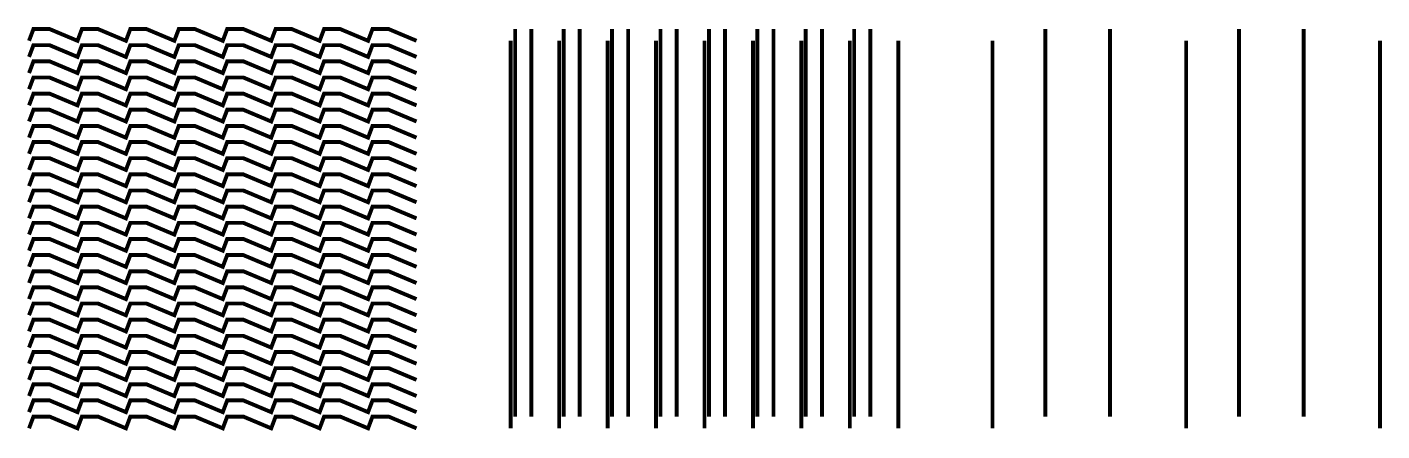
# Model space of a CAD drawing. Extents: x 0.5 to 10.7, y 0.3 to 10.6.
# Drawn here: x 0.619 to 5.437, y 9.098 to 10.534 of the extents above; entities that cross this region are included whole.
import ezdxf

# ---------------------------------------------------------------- set-up
doc = ezdxf.new("R2010")
doc.units = 0
doc.layers.get('0').update_dxf_attribs({"linetype": 'CONTINUOUS'})

msp = doc.modelspace()

# ---------------------------------------------------------------- linework, layer by layer
at = {"color": 0, "const_width": 0.013889}
for points in [[(0.625976, 10.4851), (0.641656, 10.5268), (0.699001, 10.5268), (0.798178, 10.4851), (0.813911, 10.5268), (0.871257, 10.5268), (0.970432, 10.4851), (0.986111, 10.5268), (1.04346, 10.5268), (1.14263, 10.4851), (1.15831, 10.5268), (1.21571, 10.5268), (1.31489, 10.4851), (1.33057, 10.5268), (1.38791, 10.5268), (1.48708, 10.4851), (1.50276, 10.5268), (1.56011, 10.5268), (1.65929, 10.4851), (1.67503, 10.5268), (1.73236, 10.5268), (1.83154, 10.4851), (1.84722, 10.5268), (1.90457, 10.5268), (2.00375, 10.4851)], [(2.3546, 10.5268), (2.3546, 10.4695), (2.3546, 10.4121), (2.3546, 10.3546), (2.3546, 10.2972), (2.3546, 10.2399), (2.3546, 10.1823), (2.3546, 10.125), (2.3546, 10.0677), (2.3546, 10.0101), (2.3546, 9.95281), (2.3546, 9.8954), (2.3546, 9.83789), (2.3546, 9.78054), (2.3546, 9.72319), (2.3546, 9.66569), (2.3546, 9.60835), (2.3546, 9.551), (2.3546, 9.49349), (2.3546, 9.43608), (2.3546, 9.37875), (2.3546, 9.32124), (2.3546, 9.26389), (2.3546, 9.20654), (2.3546, 9.14903)], [(2.41211, 10.5268), (2.41211, 10.4695), (2.41211, 10.4121), (2.41211, 10.3546), (2.41211, 10.2972), (2.41211, 10.2399), (2.41211, 10.1823), (2.41211, 10.125), (2.41211, 10.0677), (2.41211, 10.0101), (2.41211, 9.95281), (2.41211, 9.8954), (2.41211, 9.83789), (2.41211, 9.78054), (2.41211, 9.72319), (2.41211, 9.66569), (2.41211, 9.60835), (2.41211, 9.551), (2.41211, 9.49349), (2.41211, 9.43608), (2.41211, 9.37875), (2.41211, 9.32124), (2.41211, 9.26389), (2.41211, 9.20654), (2.41211, 9.14903)], [(2.52681, 10.5268), (2.52681, 10.4695), (2.52681, 10.4121), (2.52681, 10.3546), (2.52681, 10.2972), (2.52681, 10.2399), (2.52681, 10.1823), (2.52681, 10.125), (2.52681, 10.0677), (2.52681, 10.0101), (2.52681, 9.95281), (2.52681, 9.8954), (2.52681, 9.83789), (2.52681, 9.78054), (2.52681, 9.72319), (2.52681, 9.66569), (2.52681, 9.60835), (2.52681, 9.551), (2.52681, 9.49349), (2.52681, 9.43608), (2.52681, 9.37875), (2.52681, 9.32124), (2.52681, 9.26389), (2.52681, 9.20654), (2.52681, 9.14903)], [(2.58431, 10.5268), (2.58431, 10.4695), (2.58431, 10.4121), (2.58431, 10.3546), (2.58431, 10.2972), (2.58431, 10.2399), (2.58431, 10.1823), (2.58431, 10.125), (2.58431, 10.0677), (2.58431, 10.0101), (2.58431, 9.95281), (2.58431, 9.8954), (2.58431, 9.83789), (2.58431, 9.78054), (2.58431, 9.72319), (2.58431, 9.66569), (2.58431, 9.60835), (2.58431, 9.551), (2.58431, 9.49349), (2.58431, 9.43608), (2.58431, 9.37875), (2.58431, 9.32124), (2.58431, 9.26389), (2.58431, 9.20654), (2.58431, 9.14903)], [(2.699, 10.5268), (2.699, 10.4695), (2.699, 10.4121), (2.699, 10.3546), (2.699, 10.2972), (2.699, 10.2399), (2.699, 10.1823), (2.699, 10.125), (2.699, 10.0677), (2.699, 10.0101), (2.699, 9.95281), (2.699, 9.8954), (2.699, 9.83789), (2.699, 9.78054), (2.699, 9.72319), (2.699, 9.66569), (2.699, 9.60835), (2.699, 9.551), (2.699, 9.49349), (2.699, 9.43608), (2.699, 9.37875), (2.699, 9.32124), (2.699, 9.26389), (2.699, 9.20654), (2.699, 9.14903)], [(2.75651, 10.5268), (2.75651, 10.4695), (2.75651, 10.4121), (2.75651, 10.3546), (2.75651, 10.2972), (2.75651, 10.2399), (2.75651, 10.1823), (2.75651, 10.125), (2.75651, 10.0677), (2.75651, 10.0101), (2.75651, 9.95281), (2.75651, 9.8954), (2.75651, 9.83789), (2.75651, 9.78054), (2.75651, 9.72319), (2.75651, 9.66569), (2.75651, 9.60835), (2.75651, 9.551), (2.75651, 9.49349), (2.75651, 9.43608), (2.75651, 9.37875), (2.75651, 9.32124), (2.75651, 9.26389), (2.75651, 9.20654), (2.75651, 9.14903)], [(2.87125, 10.5268), (2.87125, 10.4695), (2.87125, 10.4121), (2.87125, 10.3546), (2.87125, 10.2972), (2.87125, 10.2399), (2.87125, 10.1823), (2.87125, 10.125), (2.87125, 10.0677), (2.87125, 10.0101), (2.87125, 9.95281), (2.87125, 9.8954), (2.87125, 9.83789), (2.87125, 9.78054), (2.87125, 9.72319), (2.87125, 9.66569), (2.87125, 9.60835), (2.87125, 9.551), (2.87125, 9.49349), (2.87125, 9.43608), (2.87125, 9.37875), (2.87125, 9.32124), (2.87125, 9.26389), (2.87125, 9.20654), (2.87125, 9.14903)], [(2.92876, 10.5268), (2.92876, 10.4695), (2.92876, 10.4121), (2.92876, 10.3546), (2.92876, 10.2972), (2.92876, 10.2399), (2.92876, 10.1823), (2.92876, 10.125), (2.92876, 10.0677), (2.92876, 10.0101), (2.92876, 9.95281), (2.92876, 9.8954), (2.92876, 9.83789), (2.92876, 9.78054), (2.92876, 9.72319), (2.92876, 9.66569), (2.92876, 9.60835), (2.92876, 9.551), (2.92876, 9.49349), (2.92876, 9.43608), (2.92876, 9.37875), (2.92876, 9.32124), (2.92876, 9.26389), (2.92876, 9.20654), (2.92876, 9.14903)], [(3.04346, 10.5268), (3.04346, 10.4695), (3.04346, 10.4121), (3.04346, 10.3546), (3.04346, 10.2972), (3.04346, 10.2399), (3.04346, 10.1823), (3.04346, 10.125), (3.04346, 10.0677), (3.04346, 10.0101), (3.04346, 9.95281), (3.04346, 9.8954), (3.04346, 9.83789), (3.04346, 9.78054), (3.04346, 9.72319), (3.04346, 9.66569), (3.04346, 9.60835), (3.04346, 9.551), (3.04346, 9.49349), (3.04346, 9.43608), (3.04346, 9.37875), (3.04346, 9.32124), (3.04346, 9.26389), (3.04346, 9.20654), (3.04346, 9.14903)], [(3.10097, 10.5268), (3.10097, 10.4695), (3.10097, 10.4121), (3.10097, 10.3546), (3.10097, 10.2972), (3.10097, 10.2399), (3.10097, 10.1823), (3.10097, 10.125), (3.10097, 10.0677), (3.10097, 10.0101), (3.10097, 9.95281), (3.10097, 9.8954), (3.10097, 9.83789), (3.10097, 9.78054), (3.10097, 9.72319), (3.10097, 9.66569), (3.10097, 9.60835), (3.10097, 9.551), (3.10097, 9.49349), (3.10097, 9.43608), (3.10097, 9.37875), (3.10097, 9.32124), (3.10097, 9.26389), (3.10097, 9.20654), (3.10097, 9.14903)], [(3.21571, 10.5268), (3.21571, 10.4695), (3.21571, 10.4121), (3.21571, 10.3546), (3.21571, 10.2972), (3.21571, 10.2399), (3.21571, 10.1823), (3.21571, 10.125), (3.21571, 10.0677), (3.21571, 10.0101), (3.21571, 9.95281), (3.21571, 9.8954), (3.21571, 9.83789), (3.21571, 9.78054), (3.21571, 9.72319), (3.21571, 9.66569), (3.21571, 9.60835), (3.21571, 9.551), (3.21571, 9.49349), (3.21571, 9.43608), (3.21571, 9.37875), (3.21571, 9.32124), (3.21571, 9.26389), (3.21571, 9.20654), (3.21571, 9.14903)], [(3.27322, 10.5268), (3.27322, 10.4695), (3.27322, 10.4121), (3.27322, 10.3546), (3.27322, 10.2972), (3.27322, 10.2399), (3.27322, 10.1823), (3.27322, 10.125), (3.27322, 10.0677), (3.27322, 10.0101), (3.27322, 9.95281), (3.27322, 9.8954), (3.27322, 9.83789), (3.27322, 9.78054), (3.27322, 9.72319), (3.27322, 9.66569), (3.27322, 9.60835), (3.27322, 9.551), (3.27322, 9.49349), (3.27322, 9.43608), (3.27322, 9.37875), (3.27322, 9.32124), (3.27322, 9.26389), (3.27322, 9.20654), (3.27322, 9.14903)], [(3.38792, 10.5268), (3.38792, 10.4695), (3.38792, 10.4121), (3.38792, 10.3546), (3.38792, 10.2972), (3.38792, 10.2399), (3.38792, 10.1823), (3.38792, 10.125), (3.38792, 10.0677), (3.38792, 10.0101), (3.38792, 9.95281), (3.38792, 9.8954), (3.38792, 9.83789), (3.38792, 9.78054), (3.38792, 9.72319), (3.38792, 9.66569), (3.38792, 9.60835), (3.38792, 9.551), (3.38792, 9.49349), (3.38792, 9.43608), (3.38792, 9.37875), (3.38792, 9.32124), (3.38792, 9.26389), (3.38792, 9.20654), (3.38792, 9.14903)], [(3.44542, 10.5268), (3.44542, 10.4695), (3.44542, 10.4121), (3.44542, 10.3546), (3.44542, 10.2972), (3.44542, 10.2399), (3.44542, 10.1823), (3.44542, 10.125), (3.44542, 10.0677), (3.44542, 10.0101), (3.44542, 9.95281), (3.44542, 9.8954), (3.44542, 9.83789), (3.44542, 9.78054), (3.44542, 9.72319), (3.44542, 9.66569), (3.44542, 9.60835), (3.44542, 9.551), (3.44542, 9.49349), (3.44542, 9.43608), (3.44542, 9.37875), (3.44542, 9.32124), (3.44542, 9.26389), (3.44542, 9.20654), (3.44542, 9.14903)], [(3.56011, 10.5268), (3.56011, 10.4695), (3.56011, 10.4121), (3.56011, 10.3546), (3.56011, 10.2972), (3.56011, 10.2399), (3.56011, 10.1823), (3.56011, 10.125), (3.56011, 10.0677), (3.56011, 10.0101), (3.56011, 9.95281), (3.56011, 9.8954), (3.56011, 9.83789), (3.56011, 9.78054), (3.56011, 9.72319), (3.56011, 9.66569), (3.56011, 9.60835), (3.56011, 9.551), (3.56011, 9.49349), (3.56011, 9.43608), (3.56011, 9.37875), (3.56011, 9.32124), (3.56011, 9.26389), (3.56011, 9.20654), (3.56011, 9.14903)], [(3.61762, 10.5268), (3.61762, 10.4695), (3.61762, 10.4121), (3.61762, 10.3546), (3.61762, 10.2972), (3.61762, 10.2399), (3.61762, 10.1823), (3.61762, 10.125), (3.61762, 10.0677), (3.61762, 10.0101), (3.61762, 9.95281), (3.61762, 9.8954), (3.61762, 9.83789), (3.61762, 9.78054), (3.61762, 9.72319), (3.61762, 9.66569), (3.61762, 9.60835), (3.61762, 9.551), (3.61762, 9.49349), (3.61762, 9.43608), (3.61762, 9.37875), (3.61762, 9.32124), (3.61762, 9.26389), (3.61762, 9.20654), (3.61762, 9.14903)], [(4.23986, 10.5268), (4.23986, 10.5206), (4.23986, 10.5017), (4.23986, 10.4775), (4.23986, 10.4695), (4.23986, 10.4551), (4.23986, 10.4229), (4.23986, 10.4121), (4.23986, 10.3977), (4.23986, 10.3654), (4.23986, 10.3546), (4.23986, 10.3403), (4.23986, 10.308), (4.23986, 10.2972), (4.23986, 10.2829), (4.23986, 10.2507), (4.23986, 10.2399), (4.23986, 10.2255), (4.23986, 10.1931), (4.23986, 10.1823), (4.23986, 10.168), (4.23986, 10.1358), (4.23986, 10.125), (4.23986, 10.1107), (4.23986, 10.0784), (4.23986, 10.0677), (4.23986, 10.0533), (4.23986, 10.0209), (4.23986, 10.0101), (4.23986, 9.99582), (4.23986, 9.9636), (4.23986, 9.95281), (4.23986, 9.93847), (4.23986, 9.90619), (4.23986, 9.8954), (4.23986, 9.88103), (4.23986, 9.84868), (4.23986, 9.83789), (4.23986, 9.82357), (4.23986, 9.79135), (4.23986, 9.78054), (4.23986, 9.76622), (4.23986, 9.734), (4.23986, 9.72319), (4.23986, 9.70882), (4.23986, 9.67649), (4.23986, 9.66569), (4.23986, 9.65136), (4.23986, 9.61914), (4.23986, 9.60835), (4.23986, 9.59403), (4.23986, 9.56179), (4.23986, 9.551), (4.23986, 9.53663), (4.23986, 9.50429), (4.23986, 9.49349), (4.23986, 9.47917), (4.23986, 9.44689), (4.23986, 9.43608), (4.23986, 9.42176), (4.23986, 9.38954), (4.23986, 9.37875), (4.23986, 9.36436), (4.23986, 9.33203), (4.23986, 9.32124), (4.23986, 9.30692), (4.23986, 9.27468), (4.23986, 9.26389), (4.23986, 9.24957), (4.23986, 9.21733), (4.23986, 9.20654), (4.23986, 9.19846), (4.23986, 9.17421), (4.23986, 9.15533), (4.23986, 9.14903)], [(4.46946, 10.5268), (4.46946, 10.5206), (4.46946, 10.5017), (4.46946, 10.4775), (4.46946, 10.4695), (4.46946, 10.4551), (4.46946, 10.4229), (4.46946, 10.4121), (4.46946, 10.3977), (4.46946, 10.3654), (4.46946, 10.3546), (4.46946, 10.3403), (4.46946, 10.308), (4.46946, 10.2972), (4.46946, 10.2829), (4.46946, 10.2507), (4.46946, 10.2399), (4.46946, 10.2255), (4.46946, 10.1931), (4.46946, 10.1823), (4.46946, 10.168), (4.46946, 10.1358), (4.46946, 10.125), (4.46946, 10.1107), (4.46946, 10.0784), (4.46946, 10.0677), (4.46946, 10.0533), (4.46946, 10.0209), (4.46946, 10.0101), (4.46946, 9.99582), (4.46946, 9.9636), (4.46946, 9.95281), (4.46946, 9.93847), (4.46946, 9.90619), (4.46946, 9.8954), (4.46946, 9.88103), (4.46946, 9.84868), (4.46946, 9.83789), (4.46946, 9.82357), (4.46946, 9.79135), (4.46946, 9.78054), (4.46946, 9.76622), (4.46946, 9.734), (4.46946, 9.72319), (4.46946, 9.70882), (4.46946, 9.67649), (4.46946, 9.66569), (4.46946, 9.65136), (4.46946, 9.61914), (4.46946, 9.60835), (4.46946, 9.59403), (4.46946, 9.56179), (4.46946, 9.551), (4.46946, 9.53663), (4.46946, 9.50429), (4.46946, 9.49349), (4.46946, 9.47917), (4.46946, 9.44689), (4.46946, 9.43608), (4.46946, 9.42176), (4.46946, 9.38954), (4.46946, 9.37875), (4.46946, 9.36436), (4.46946, 9.33203), (4.46946, 9.32124), (4.46946, 9.30692), (4.46946, 9.27468), (4.46946, 9.26389), (4.46946, 9.24957), (4.46946, 9.21733), (4.46946, 9.20654), (4.46946, 9.19846), (4.46946, 9.17421), (4.46946, 9.15533), (4.46946, 9.14903)], [(4.92876, 10.5268), (4.92876, 10.5206), (4.92876, 10.5017), (4.92876, 10.4775), (4.92876, 10.4695), (4.92876, 10.4551), (4.92876, 10.4229), (4.92876, 10.4121), (4.92876, 10.3977), (4.92876, 10.3654), (4.92876, 10.3546), (4.92876, 10.3403), (4.92876, 10.308), (4.92876, 10.2972), (4.92876, 10.2829), (4.92876, 10.2507), (4.92876, 10.2399), (4.92876, 10.2255), (4.92876, 10.1931), (4.92876, 10.1823), (4.92876, 10.168), (4.92876, 10.1358), (4.92876, 10.125), (4.92876, 10.1107), (4.92876, 10.0784), (4.92876, 10.0677), (4.92876, 10.0533), (4.92876, 10.0209), (4.92876, 10.0101), (4.92876, 9.99582), (4.92876, 9.9636), (4.92876, 9.95281), (4.92876, 9.93847), (4.92876, 9.90619), (4.92876, 9.8954), (4.92876, 9.88103), (4.92876, 9.84868), (4.92876, 9.83789), (4.92876, 9.82357), (4.92876, 9.79135), (4.92876, 9.78054), (4.92876, 9.76622), (4.92876, 9.734), (4.92876, 9.72319), (4.92876, 9.70882), (4.92876, 9.67649), (4.92876, 9.66569), (4.92876, 9.65136), (4.92876, 9.61914), (4.92876, 9.60835), (4.92876, 9.59403), (4.92876, 9.56179), (4.92876, 9.551), (4.92876, 9.53663), (4.92876, 9.50429), (4.92876, 9.49349), (4.92876, 9.47917), (4.92876, 9.44689), (4.92876, 9.43608), (4.92876, 9.42176), (4.92876, 9.38954), (4.92876, 9.37875), (4.92876, 9.36436), (4.92876, 9.33203), (4.92876, 9.32124), (4.92876, 9.30692), (4.92876, 9.27468), (4.92876, 9.26389), (4.92876, 9.24957), (4.92876, 9.21733), (4.92876, 9.20654), (4.92876, 9.19846), (4.92876, 9.17421), (4.92876, 9.15533), (4.92876, 9.14903)], [(5.15831, 10.5268), (5.15831, 10.5206), (5.15831, 10.5017), (5.15831, 10.4775), (5.15831, 10.4695), (5.15831, 10.4551), (5.15831, 10.4229), (5.15831, 10.4121), (5.15831, 10.3977), (5.15831, 10.3654), (5.15831, 10.3546), (5.15831, 10.3403), (5.15831, 10.308), (5.15831, 10.2972), (5.15831, 10.2829), (5.15831, 10.2507), (5.15831, 10.2399), (5.15831, 10.2255), (5.15831, 10.1931), (5.15831, 10.1823), (5.15831, 10.168), (5.15831, 10.1358), (5.15831, 10.125), (5.15831, 10.1107), (5.15831, 10.0784), (5.15831, 10.0677), (5.15831, 10.0533), (5.15831, 10.0209), (5.15831, 10.0101), (5.15831, 9.99582), (5.15831, 9.9636), (5.15831, 9.95281), (5.15831, 9.93847), (5.15831, 9.90619), (5.15831, 9.8954), (5.15831, 9.88103), (5.15831, 9.84868), (5.15831, 9.83789), (5.15831, 9.82357), (5.15831, 9.79135), (5.15831, 9.78054), (5.15831, 9.76622), (5.15831, 9.734), (5.15831, 9.72319), (5.15831, 9.70882), (5.15831, 9.67649), (5.15831, 9.66569), (5.15831, 9.65136), (5.15831, 9.61914), (5.15831, 9.60835), (5.15831, 9.59403), (5.15831, 9.56179), (5.15831, 9.551), (5.15831, 9.53663), (5.15831, 9.50429), (5.15831, 9.49349), (5.15831, 9.47917), (5.15831, 9.44689), (5.15831, 9.43608), (5.15831, 9.42176), (5.15831, 9.38954), (5.15831, 9.37875), (5.15831, 9.36436), (5.15831, 9.33203), (5.15831, 9.32124), (5.15831, 9.30692), (5.15831, 9.27468), (5.15831, 9.26389), (5.15831, 9.24957), (5.15831, 9.21733), (5.15831, 9.20654), (5.15831, 9.19846), (5.15831, 9.17421), (5.15831, 9.15533), (5.15831, 9.14903)], [(0.625976, 10.4278), (0.641656, 10.4695), (0.699001, 10.4695), (0.798178, 10.4278), (0.813911, 10.4695), (0.871257, 10.4695), (0.970432, 10.4278), (0.986111, 10.4695), (1.04346, 10.4695), (1.14263, 10.4278), (1.15831, 10.4695), (1.21571, 10.4695), (1.31489, 10.4278), (1.33057, 10.4695), (1.38791, 10.4695), (1.48708, 10.4278), (1.50276, 10.4695), (1.56011, 10.4695), (1.65929, 10.4278), (1.67503, 10.4695), (1.73236, 10.4695), (1.83154, 10.4278), (1.84722, 10.4695), (1.90457, 10.4695), (2.00375, 10.4278)], [(2.33886, 10.4851), (2.33886, 10.4278), (2.33886, 10.3704), (2.33886, 10.3129), (2.33886, 10.2555), (2.33886, 10.1982), (2.33886, 10.1407), (2.33886, 10.0833), (2.33886, 10.026), (2.33886, 9.96847), (2.33886, 9.91114), (2.33886, 9.85374), (2.33886, 9.79622), (2.33886, 9.73887), (2.33886, 9.68153), (2.33886, 9.62403), (2.33886, 9.56668), (2.33886, 9.50933), (2.33886, 9.45182), (2.33886, 9.39442), (2.33886, 9.33708), (2.33886, 9.27957), (2.33886, 9.22222), (2.33886, 9.16487), (2.33886, 9.10736)], [(2.51112, 10.4851), (2.51112, 10.4278), (2.51112, 10.3704), (2.51112, 10.3129), (2.51112, 10.2555), (2.51112, 10.1982), (2.51112, 10.1407), (2.51112, 10.0833), (2.51112, 10.026), (2.51112, 9.96847), (2.51112, 9.91114), (2.51112, 9.85374), (2.51112, 9.79622), (2.51112, 9.73887), (2.51112, 9.68153), (2.51112, 9.62403), (2.51112, 9.56668), (2.51112, 9.50933), (2.51112, 9.45182), (2.51112, 9.39442), (2.51112, 9.33708), (2.51112, 9.27957), (2.51112, 9.22222), (2.51112, 9.16487), (2.51112, 9.10736)], [(2.68332, 10.4851), (2.68332, 10.4278), (2.68332, 10.3704), (2.68332, 10.3129), (2.68332, 10.2555), (2.68332, 10.1982), (2.68332, 10.1407), (2.68332, 10.0833), (2.68332, 10.026), (2.68332, 9.96847), (2.68332, 9.91114), (2.68332, 9.85374), (2.68332, 9.79622), (2.68332, 9.73887), (2.68332, 9.68153), (2.68332, 9.62403), (2.68332, 9.56668), (2.68332, 9.50933), (2.68332, 9.45182), (2.68332, 9.39442), (2.68332, 9.33708), (2.68332, 9.27957), (2.68332, 9.22222), (2.68332, 9.16487), (2.68332, 9.10736)], [(2.85558, 10.4851), (2.85558, 10.4278), (2.85558, 10.3704), (2.85558, 10.3129), (2.85558, 10.2555), (2.85558, 10.1982), (2.85558, 10.1407), (2.85558, 10.0833), (2.85558, 10.026), (2.85558, 9.96847), (2.85558, 9.91114), (2.85558, 9.85374), (2.85558, 9.79622), (2.85558, 9.73887), (2.85558, 9.68153), (2.85558, 9.62403), (2.85558, 9.56668), (2.85558, 9.50933), (2.85558, 9.45182), (2.85558, 9.39442), (2.85558, 9.33708), (2.85558, 9.27957), (2.85558, 9.22222), (2.85558, 9.16487), (2.85558, 9.10736)], [(3.02778, 10.4851), (3.02778, 10.4278), (3.02778, 10.3704), (3.02778, 10.3129), (3.02778, 10.2555), (3.02778, 10.1982), (3.02778, 10.1407), (3.02778, 10.0833), (3.02778, 10.026), (3.02778, 9.96847), (3.02778, 9.91114), (3.02778, 9.85374), (3.02778, 9.79622), (3.02778, 9.73887), (3.02778, 9.68153), (3.02778, 9.62403), (3.02778, 9.56668), (3.02778, 9.50933), (3.02778, 9.45182), (3.02778, 9.39442), (3.02778, 9.33708), (3.02778, 9.27957), (3.02778, 9.22222), (3.02778, 9.16487), (3.02778, 9.10736)], [(3.19997, 10.4851), (3.19997, 10.4278), (3.19997, 10.3704), (3.19997, 10.3129), (3.19997, 10.2555), (3.19997, 10.1982), (3.19997, 10.1407), (3.19997, 10.0833), (3.19997, 10.026), (3.19997, 9.96847), (3.19997, 9.91114), (3.19997, 9.85374), (3.19997, 9.79622), (3.19997, 9.73887), (3.19997, 9.68153), (3.19997, 9.62403), (3.19997, 9.56668), (3.19997, 9.50933), (3.19997, 9.45182), (3.19997, 9.39442), (3.19997, 9.33708), (3.19997, 9.27957), (3.19997, 9.22222), (3.19997, 9.16487), (3.19997, 9.10736)], [(3.37224, 10.4851), (3.37224, 10.4278), (3.37224, 10.3704), (3.37224, 10.3129), (3.37224, 10.2555), (3.37224, 10.1982), (3.37224, 10.1407), (3.37224, 10.0833), (3.37224, 10.026), (3.37224, 9.96847), (3.37224, 9.91114), (3.37224, 9.85374), (3.37224, 9.79622), (3.37224, 9.73887), (3.37224, 9.68153), (3.37224, 9.62403), (3.37224, 9.56668), (3.37224, 9.50933), (3.37224, 9.45182), (3.37224, 9.39442), (3.37224, 9.33708), (3.37224, 9.27957), (3.37224, 9.22222), (3.37224, 9.16487), (3.37224, 9.10736)], [(3.54443, 10.4851), (3.54443, 10.4278), (3.54443, 10.3704), (3.54443, 10.3129), (3.54443, 10.2555), (3.54443, 10.1982), (3.54443, 10.1407), (3.54443, 10.0833), (3.54443, 10.026), (3.54443, 9.96847), (3.54443, 9.91114), (3.54443, 9.85374), (3.54443, 9.79622), (3.54443, 9.73887), (3.54443, 9.68153), (3.54443, 9.62403), (3.54443, 9.56668), (3.54443, 9.50933), (3.54443, 9.45182), (3.54443, 9.39442), (3.54443, 9.33708), (3.54443, 9.27957), (3.54443, 9.22222), (3.54443, 9.16487), (3.54443, 9.10736)], [(3.71669, 10.4851), (3.71669, 10.4278), (3.71669, 10.3704), (3.71669, 10.3129), (3.71669, 10.2555), (3.71669, 10.1982), (3.71669, 10.1407), (3.71669, 10.0833), (3.71669, 10.026), (3.71669, 9.96847), (3.71669, 9.91114), (3.71669, 9.85374), (3.71669, 9.79622), (3.71669, 9.73887), (3.71669, 9.68153), (3.71669, 9.62403), (3.71669, 9.56668), (3.71669, 9.50933), (3.71669, 9.45182), (3.71669, 9.39442), (3.71669, 9.33708), (3.71669, 9.27957), (3.71669, 9.22222), (3.71669, 9.16487), (3.71669, 9.10736)], [(4.05181, 10.4851), (4.05181, 10.4789), (4.05181, 10.4601), (4.05181, 10.4359), (4.05181, 10.4278), (4.05181, 10.4135), (4.05181, 10.3812), (4.05181, 10.3704), (4.05181, 10.3561), (4.05181, 10.3237), (4.05181, 10.3129), (4.05181, 10.2986), (4.05181, 10.2663), (4.05181, 10.2555), (4.05181, 10.2412), (4.05181, 10.209), (4.05181, 10.1982), (4.05181, 10.1838), (4.05181, 10.1515), (4.05181, 10.1407), (4.05181, 10.1264), (4.05181, 10.0941), (4.05181, 10.0833), (4.05181, 10.069), (4.05181, 10.0368), (4.05181, 10.026), (4.05181, 10.0116), (4.05181, 9.97928), (4.05181, 9.96847), (4.05181, 9.95415), (4.05181, 9.92193), (4.05181, 9.91114), (4.05181, 9.89681), (4.05181, 9.86453), (4.05181, 9.85374), (4.05181, 9.83936), (4.05181, 9.80701), (4.05181, 9.79622), (4.05181, 9.7819), (4.05181, 9.74968), (4.05181, 9.73887), (4.05181, 9.72456), (4.05181, 9.69233), (4.05181, 9.68153), (4.05181, 9.66715), (4.05181, 9.63482), (4.05181, 9.62403), (4.05181, 9.60969), (4.05181, 9.57747), (4.05181, 9.56668), (4.05181, 9.55236), (4.05181, 9.52012), (4.05181, 9.50933), (4.05181, 9.49496), (4.05181, 9.46263), (4.05181, 9.45182), (4.05181, 9.4375), (4.05181, 9.40522), (4.05181, 9.39442), (4.05181, 9.3801), (4.05181, 9.34788), (4.05181, 9.33708), (4.05181, 9.32269), (4.05181, 9.29036), (4.05181, 9.27957), (4.05181, 9.26525), (4.05181, 9.23301), (4.05181, 9.22222), (4.05181, 9.2079), (4.05181, 9.17567), (4.05181, 9.16487), (4.05181, 9.15679), (4.05181, 9.13254), (4.05181, 9.11367), (4.05181, 9.10736)], [(4.74067, 10.4851), (4.74067, 10.4789), (4.74067, 10.4601), (4.74067, 10.4359), (4.74067, 10.4278), (4.74067, 10.4135), (4.74067, 10.3812), (4.74067, 10.3704), (4.74067, 10.3561), (4.74067, 10.3237), (4.74067, 10.3129), (4.74067, 10.2986), (4.74067, 10.2663), (4.74067, 10.2555), (4.74067, 10.2412), (4.74067, 10.209), (4.74067, 10.1982), (4.74067, 10.1838), (4.74067, 10.1515), (4.74067, 10.1407), (4.74067, 10.1264), (4.74067, 10.0941), (4.74067, 10.0833), (4.74067, 10.069), (4.74067, 10.0368), (4.74067, 10.026), (4.74067, 10.0116), (4.74067, 9.97928), (4.74067, 9.96847), (4.74067, 9.95415), (4.74067, 9.92193), (4.74067, 9.91114), (4.74067, 9.89681), (4.74067, 9.86453), (4.74067, 9.85374), (4.74067, 9.83936), (4.74067, 9.80701), (4.74067, 9.79622), (4.74067, 9.7819), (4.74067, 9.74968), (4.74067, 9.73887), (4.74067, 9.72456), (4.74067, 9.69233), (4.74067, 9.68153), (4.74067, 9.66715), (4.74067, 9.63482), (4.74067, 9.62403), (4.74067, 9.60969), (4.74067, 9.57747), (4.74067, 9.56668), (4.74067, 9.55236), (4.74067, 9.52012), (4.74067, 9.50933), (4.74067, 9.49496), (4.74067, 9.46263), (4.74067, 9.45182), (4.74067, 9.4375), (4.74067, 9.40522), (4.74067, 9.39442), (4.74067, 9.3801), (4.74067, 9.34788), (4.74067, 9.33708), (4.74067, 9.32269), (4.74067, 9.29036), (4.74067, 9.27957), (4.74067, 9.26525), (4.74067, 9.23301), (4.74067, 9.22222), (4.74067, 9.2079), (4.74067, 9.17567), (4.74067, 9.16487), (4.74067, 9.15679), (4.74067, 9.13254), (4.74067, 9.11367), (4.74067, 9.10736)], [(5.42958, 10.4851), (5.42958, 10.4789), (5.42958, 10.4601), (5.42958, 10.4359), (5.42958, 10.4278), (5.42958, 10.4135), (5.42958, 10.3812), (5.42958, 10.3704), (5.42958, 10.3561), (5.42958, 10.3237), (5.42958, 10.3129), (5.42958, 10.2986), (5.42958, 10.2663), (5.42958, 10.2555), (5.42958, 10.2412), (5.42958, 10.209), (5.42958, 10.1982), (5.42958, 10.1838), (5.42958, 10.1515), (5.42958, 10.1407), (5.42958, 10.1264), (5.42958, 10.0941), (5.42958, 10.0833), (5.42958, 10.069), (5.42958, 10.0368), (5.42958, 10.026), (5.42958, 10.0116), (5.42958, 9.97928), (5.42958, 9.96847), (5.42958, 9.95415), (5.42958, 9.92193), (5.42958, 9.91114), (5.42958, 9.89681), (5.42958, 9.86453), (5.42958, 9.85374), (5.42958, 9.83936), (5.42958, 9.80701), (5.42958, 9.79622), (5.42958, 9.7819), (5.42958, 9.74968), (5.42958, 9.73887), (5.42958, 9.72456), (5.42958, 9.69233), (5.42958, 9.68153), (5.42958, 9.66715), (5.42958, 9.63482), (5.42958, 9.62403), (5.42958, 9.60969), (5.42958, 9.57747), (5.42958, 9.56668), (5.42958, 9.55236), (5.42958, 9.52012), (5.42958, 9.50933), (5.42958, 9.49496), (5.42958, 9.46263), (5.42958, 9.45182), (5.42958, 9.4375), (5.42958, 9.40522), (5.42958, 9.39442), (5.42958, 9.3801), (5.42958, 9.34788), (5.42958, 9.33708), (5.42958, 9.32269), (5.42958, 9.29036), (5.42958, 9.27957), (5.42958, 9.26525), (5.42958, 9.23301), (5.42958, 9.22222), (5.42958, 9.2079), (5.42958, 9.17567), (5.42958, 9.16487), (5.42958, 9.15679), (5.42958, 9.13254), (5.42958, 9.11367), (5.42958, 9.10736)], [(0.625976, 10.3704), (0.641656, 10.4121), (0.699001, 10.4121), (0.798178, 10.3704), (0.813911, 10.4121), (0.871257, 10.4121), (0.970432, 10.3704), (0.986111, 10.4121), (1.04346, 10.4121), (1.14263, 10.3704), (1.15831, 10.4121), (1.21571, 10.4121), (1.31489, 10.3704), (1.33057, 10.4121), (1.38791, 10.4121), (1.48708, 10.3704), (1.50276, 10.4121), (1.56011, 10.4121), (1.65929, 10.3704), (1.67503, 10.4121), (1.73236, 10.4121), (1.83154, 10.3704), (1.84722, 10.4121), (1.90457, 10.4121), (2.00375, 10.3704)], [(0.625976, 10.3129), (0.641656, 10.3546), (0.699001, 10.3546), (0.798178, 10.3129), (0.813911, 10.3546), (0.871257, 10.3546), (0.970432, 10.3129), (0.986111, 10.3546), (1.04346, 10.3546), (1.14263, 10.3129), (1.15831, 10.3546), (1.21571, 10.3546), (1.31489, 10.3129), (1.33057, 10.3546), (1.38791, 10.3546), (1.48708, 10.3129), (1.50276, 10.3546), (1.56011, 10.3546), (1.65929, 10.3129), (1.67503, 10.3546), (1.73236, 10.3546), (1.83154, 10.3129), (1.84722, 10.3546), (1.90457, 10.3546), (2.00375, 10.3129)], [(0.625976, 10.2555), (0.641656, 10.2972), (0.699001, 10.2972), (0.798178, 10.2555), (0.813911, 10.2972), (0.871257, 10.2972), (0.970432, 10.2555), (0.986111, 10.2972), (1.04346, 10.2972), (1.14263, 10.2555), (1.15831, 10.2972), (1.21571, 10.2972), (1.31489, 10.2555), (1.33057, 10.2972), (1.38791, 10.2972), (1.48708, 10.2555), (1.50276, 10.2972), (1.56011, 10.2972), (1.65929, 10.2555), (1.67503, 10.2972), (1.73236, 10.2972), (1.83154, 10.2555), (1.84722, 10.2972), (1.90457, 10.2972), (2.00375, 10.2555)], [(0.625976, 10.1982), (0.641656, 10.2399), (0.699001, 10.2399), (0.798178, 10.1982), (0.813911, 10.2399), (0.871257, 10.2399), (0.970432, 10.1982), (0.986111, 10.2399), (1.04346, 10.2399), (1.14263, 10.1982), (1.15831, 10.2399), (1.21571, 10.2399), (1.31489, 10.1982), (1.33057, 10.2399), (1.38791, 10.2399), (1.48708, 10.1982), (1.50276, 10.2399), (1.56011, 10.2399), (1.65929, 10.1982), (1.67503, 10.2399), (1.73236, 10.2399), (1.83154, 10.1982), (1.84722, 10.2399), (1.90457, 10.2399), (2.00375, 10.1982)], [(0.625976, 10.1407), (0.641656, 10.1823), (0.699001, 10.1823), (0.798178, 10.1407), (0.813911, 10.1823), (0.871257, 10.1823), (0.970432, 10.1407), (0.986111, 10.1823), (1.04346, 10.1823), (1.14263, 10.1407), (1.15831, 10.1823), (1.21571, 10.1823), (1.31489, 10.1407), (1.33057, 10.1823), (1.38791, 10.1823), (1.48708, 10.1407), (1.50276, 10.1823), (1.56011, 10.1823), (1.65929, 10.1407), (1.67503, 10.1823), (1.73236, 10.1823), (1.83154, 10.1407), (1.84722, 10.1823), (1.90457, 10.1823), (2.00375, 10.1407)], [(0.625976, 10.0833), (0.641656, 10.125), (0.699001, 10.125), (0.798178, 10.0833), (0.813911, 10.125), (0.871257, 10.125), (0.970432, 10.0833), (0.986111, 10.125), (1.04346, 10.125), (1.14263, 10.0833), (1.15831, 10.125), (1.21571, 10.125), (1.31489, 10.0833), (1.33057, 10.125), (1.38791, 10.125), (1.48708, 10.0833), (1.50276, 10.125), (1.56011, 10.125), (1.65929, 10.0833), (1.67503, 10.125), (1.73236, 10.125), (1.83154, 10.0833), (1.84722, 10.125), (1.90457, 10.125), (2.00375, 10.0833)], [(0.625976, 10.026), (0.641656, 10.0677), (0.699001, 10.0677), (0.798178, 10.026), (0.813911, 10.0677), (0.871257, 10.0677), (0.970432, 10.026), (0.986111, 10.0677), (1.04346, 10.0677), (1.14263, 10.026), (1.15831, 10.0677), (1.21571, 10.0677), (1.31489, 10.026), (1.33057, 10.0677), (1.38791, 10.0677), (1.48708, 10.026), (1.50276, 10.0677), (1.56011, 10.0677), (1.65929, 10.026), (1.67503, 10.0677), (1.73236, 10.0677), (1.83154, 10.026), (1.84722, 10.0677), (1.90457, 10.0677), (2.00375, 10.026)], [(0.625976, 9.96847), (0.641656, 10.0101), (0.699001, 10.0101), (0.798178, 9.96847), (0.813911, 10.0101), (0.871257, 10.0101), (0.970432, 9.96847), (0.986111, 10.0101), (1.04346, 10.0101), (1.14263, 9.96847), (1.15831, 10.0101), (1.21571, 10.0101), (1.31489, 9.96847), (1.33057, 10.0101), (1.38791, 10.0101), (1.48708, 9.96847), (1.50276, 10.0101), (1.56011, 10.0101), (1.65929, 9.96847), (1.67503, 10.0101), (1.73236, 10.0101), (1.83154, 9.96847), (1.84722, 10.0101), (1.90457, 10.0101), (2.00375, 9.96847)], [(0.625976, 9.91114), (0.641656, 9.95281), (0.699001, 9.95281), (0.798178, 9.91114), (0.813911, 9.95281), (0.871257, 9.95281), (0.970432, 9.91114), (0.986111, 9.95281), (1.04346, 9.95281), (1.14263, 9.91114), (1.15831, 9.95281), (1.21571, 9.95281), (1.31489, 9.91114), (1.33057, 9.95281), (1.38791, 9.95281), (1.48708, 9.91114), (1.50276, 9.95281), (1.56011, 9.95281), (1.65929, 9.91114), (1.67503, 9.95281), (1.73236, 9.95281), (1.83154, 9.91114), (1.84722, 9.95281), (1.90457, 9.95281), (2.00375, 9.91114)], [(0.625976, 9.85374), (0.641656, 9.8954), (0.699001, 9.8954), (0.798178, 9.85374), (0.813911, 9.8954), (0.871257, 9.8954), (0.970432, 9.85374), (0.986111, 9.8954), (1.04346, 9.8954), (1.14263, 9.85374), (1.15831, 9.8954), (1.21571, 9.8954), (1.31489, 9.85374), (1.33057, 9.8954), (1.38791, 9.8954), (1.48708, 9.85374), (1.50276, 9.8954), (1.56011, 9.8954), (1.65929, 9.85374), (1.67503, 9.8954), (1.73236, 9.8954), (1.83154, 9.85374), (1.84722, 9.8954), (1.90457, 9.8954), (2.00375, 9.85374)], [(0.625976, 9.79622), (0.641656, 9.83789), (0.699001, 9.83789), (0.798178, 9.79622), (0.813911, 9.83789), (0.871257, 9.83789), (0.970432, 9.79622), (0.986111, 9.83789), (1.04346, 9.83789), (1.14263, 9.79622), (1.15831, 9.83789), (1.21571, 9.83789), (1.31489, 9.79622), (1.33057, 9.83789), (1.38791, 9.83789), (1.48708, 9.79622), (1.50276, 9.83789), (1.56011, 9.83789), (1.65929, 9.79622), (1.67503, 9.83789), (1.73236, 9.83789), (1.83154, 9.79622), (1.84722, 9.83789), (1.90457, 9.83789), (2.00375, 9.79622)], [(0.625976, 9.73887), (0.641656, 9.78054), (0.699001, 9.78054), (0.798178, 9.73887), (0.813911, 9.78054), (0.871257, 9.78054), (0.970432, 9.73887), (0.986111, 9.78054), (1.04346, 9.78054), (1.14263, 9.73887), (1.15831, 9.78054), (1.21571, 9.78054), (1.31489, 9.73887), (1.33057, 9.78054), (1.38791, 9.78054), (1.48708, 9.73887), (1.50276, 9.78054), (1.56011, 9.78054), (1.65929, 9.73887), (1.67503, 9.78054), (1.73236, 9.78054), (1.83154, 9.73887), (1.84722, 9.78054), (1.90457, 9.78054), (2.00375, 9.73887)], [(0.625976, 9.68153), (0.641656, 9.72319), (0.699001, 9.72319), (0.798178, 9.68153), (0.813911, 9.72319), (0.871257, 9.72319), (0.970432, 9.68153), (0.986111, 9.72319), (1.04346, 9.72319), (1.14263, 9.68153), (1.15831, 9.72319), (1.21571, 9.72319), (1.31489, 9.68153), (1.33057, 9.72319), (1.38791, 9.72319), (1.48708, 9.68153), (1.50276, 9.72319), (1.56011, 9.72319), (1.65929, 9.68153), (1.67503, 9.72319), (1.73236, 9.72319), (1.83154, 9.68153), (1.84722, 9.72319), (1.90457, 9.72319), (2.00375, 9.68153)], [(0.625976, 9.62403), (0.641656, 9.66569), (0.699001, 9.66569), (0.798178, 9.62403), (0.813911, 9.66569), (0.871257, 9.66569), (0.970432, 9.62403), (0.986111, 9.66569), (1.04346, 9.66569), (1.14263, 9.62403), (1.15831, 9.66569), (1.21571, 9.66569), (1.31489, 9.62403), (1.33057, 9.66569), (1.38791, 9.66569), (1.48708, 9.62403), (1.50276, 9.66569), (1.56011, 9.66569), (1.65929, 9.62403), (1.67503, 9.66569), (1.73236, 9.66569), (1.83154, 9.62403), (1.84722, 9.66569), (1.90457, 9.66569), (2.00375, 9.62403)], [(0.625976, 9.56668), (0.641656, 9.60835), (0.699001, 9.60835), (0.798178, 9.56668), (0.813911, 9.60835), (0.871257, 9.60835), (0.970432, 9.56668), (0.986111, 9.60835), (1.04346, 9.60835), (1.14263, 9.56668), (1.15831, 9.60835), (1.21571, 9.60835), (1.31489, 9.56668), (1.33057, 9.60835), (1.38791, 9.60835), (1.48708, 9.56668), (1.50276, 9.60835), (1.56011, 9.60835), (1.65929, 9.56668), (1.67503, 9.60835), (1.73236, 9.60835), (1.83154, 9.56668), (1.84722, 9.60835), (1.90457, 9.60835), (2.00375, 9.56668)], [(0.625976, 9.50933), (0.641656, 9.551), (0.699001, 9.551), (0.798178, 9.50933), (0.813911, 9.551), (0.871257, 9.551), (0.970432, 9.50933), (0.986111, 9.551), (1.04346, 9.551), (1.14263, 9.50933), (1.15831, 9.551), (1.21571, 9.551), (1.31489, 9.50933), (1.33057, 9.551), (1.38791, 9.551), (1.48708, 9.50933), (1.50276, 9.551), (1.56011, 9.551), (1.65929, 9.50933), (1.67503, 9.551), (1.73236, 9.551), (1.83154, 9.50933), (1.84722, 9.551), (1.90457, 9.551), (2.00375, 9.50933)], [(0.625976, 9.45182), (0.641656, 9.49349), (0.699001, 9.49349), (0.798178, 9.45182), (0.813911, 9.49349), (0.871257, 9.49349), (0.970432, 9.45182), (0.986111, 9.49349), (1.04346, 9.49349), (1.14263, 9.45182), (1.15831, 9.49349), (1.21571, 9.49349), (1.31489, 9.45182), (1.33057, 9.49349), (1.38791, 9.49349), (1.48708, 9.45182), (1.50276, 9.49349), (1.56011, 9.49349), (1.65929, 9.45182), (1.67503, 9.49349), (1.73236, 9.49349), (1.83154, 9.45182), (1.84722, 9.49349), (1.90457, 9.49349), (2.00375, 9.45182)], [(0.625976, 9.39442), (0.641656, 9.43608), (0.699001, 9.43608), (0.798178, 9.39442), (0.813911, 9.43608), (0.871257, 9.43608), (0.970432, 9.39442), (0.986111, 9.43608), (1.04346, 9.43608), (1.14263, 9.39442), (1.15831, 9.43608), (1.21571, 9.43608), (1.31489, 9.39442), (1.33057, 9.43608), (1.38791, 9.43608), (1.48708, 9.39442), (1.50276, 9.43608), (1.56011, 9.43608), (1.65929, 9.39442), (1.67503, 9.43608), (1.73236, 9.43608), (1.83154, 9.39442), (1.84722, 9.43608), (1.90457, 9.43608), (2.00375, 9.39442)], [(0.625976, 9.33708), (0.641656, 9.37875), (0.699001, 9.37875), (0.798178, 9.33708), (0.813911, 9.37875), (0.871257, 9.37875), (0.970432, 9.33708), (0.986111, 9.37875), (1.04346, 9.37875), (1.14263, 9.33708), (1.15831, 9.37875), (1.21571, 9.37875), (1.31489, 9.33708), (1.33057, 9.37875), (1.38791, 9.37875), (1.48708, 9.33708), (1.50276, 9.37875), (1.56011, 9.37875), (1.65929, 9.33708), (1.67503, 9.37875), (1.73236, 9.37875), (1.83154, 9.33708), (1.84722, 9.37875), (1.90457, 9.37875), (2.00375, 9.33708)], [(0.625976, 9.27957), (0.641656, 9.32124), (0.699001, 9.32124), (0.798178, 9.27957), (0.813911, 9.32124), (0.871257, 9.32124), (0.970432, 9.27957), (0.986111, 9.32124), (1.04346, 9.32124), (1.14263, 9.27957), (1.15831, 9.32124), (1.21571, 9.32124), (1.31489, 9.27957), (1.33057, 9.32124), (1.38791, 9.32124), (1.48708, 9.27957), (1.50276, 9.32124), (1.56011, 9.32124), (1.65929, 9.27957), (1.67503, 9.32124), (1.73236, 9.32124), (1.83154, 9.27957), (1.84722, 9.32124), (1.90457, 9.32124), (2.00375, 9.27957)], [(0.625976, 9.22222), (0.641656, 9.26389), (0.699001, 9.26389), (0.798178, 9.22222), (0.813911, 9.26389), (0.871257, 9.26389), (0.970432, 9.22222), (0.986111, 9.26389), (1.04346, 9.26389), (1.14263, 9.22222), (1.15831, 9.26389), (1.21571, 9.26389), (1.31489, 9.22222), (1.33057, 9.26389), (1.38791, 9.26389), (1.48708, 9.22222), (1.50276, 9.26389), (1.56011, 9.26389), (1.65929, 9.22222), (1.67503, 9.26389), (1.73236, 9.26389), (1.83154, 9.22222), (1.84722, 9.26389), (1.90457, 9.26389), (2.00375, 9.22222)], [(0.625976, 9.16487), (0.641656, 9.20654), (0.699001, 9.20654), (0.798178, 9.16487), (0.813911, 9.20654), (0.871257, 9.20654), (0.970432, 9.16487), (0.986111, 9.20654), (1.04346, 9.20654), (1.14263, 9.16487), (1.15831, 9.20654), (1.21571, 9.20654), (1.31489, 9.16487), (1.33057, 9.20654), (1.38791, 9.20654), (1.48708, 9.16487), (1.50276, 9.20654), (1.56011, 9.20654), (1.65929, 9.16487), (1.67503, 9.20654), (1.73236, 9.20654), (1.83154, 9.16487), (1.84722, 9.20654), (1.90457, 9.20654), (2.00375, 9.16487)], [(0.625976, 9.10736), (0.641656, 9.14903), (0.699001, 9.14903), (0.798178, 9.10736), (0.813911, 9.14903), (0.871257, 9.14903), (0.970432, 9.10736), (0.986111, 9.14903), (1.04346, 9.14903), (1.14263, 9.10736), (1.15831, 9.14903), (1.21571, 9.14903), (1.31489, 9.10736), (1.33057, 9.14903), (1.38791, 9.14903), (1.48708, 9.10736), (1.50276, 9.14903), (1.56011, 9.14903), (1.65929, 9.10736), (1.67503, 9.14903), (1.73236, 9.14903), (1.83154, 9.10736), (1.84722, 9.14903), (1.90457, 9.14903), (2.00375, 9.10736)]]:
    msp.add_lwpolyline(points, dxfattribs=at)

doc.saveas('drawing.dxf')
